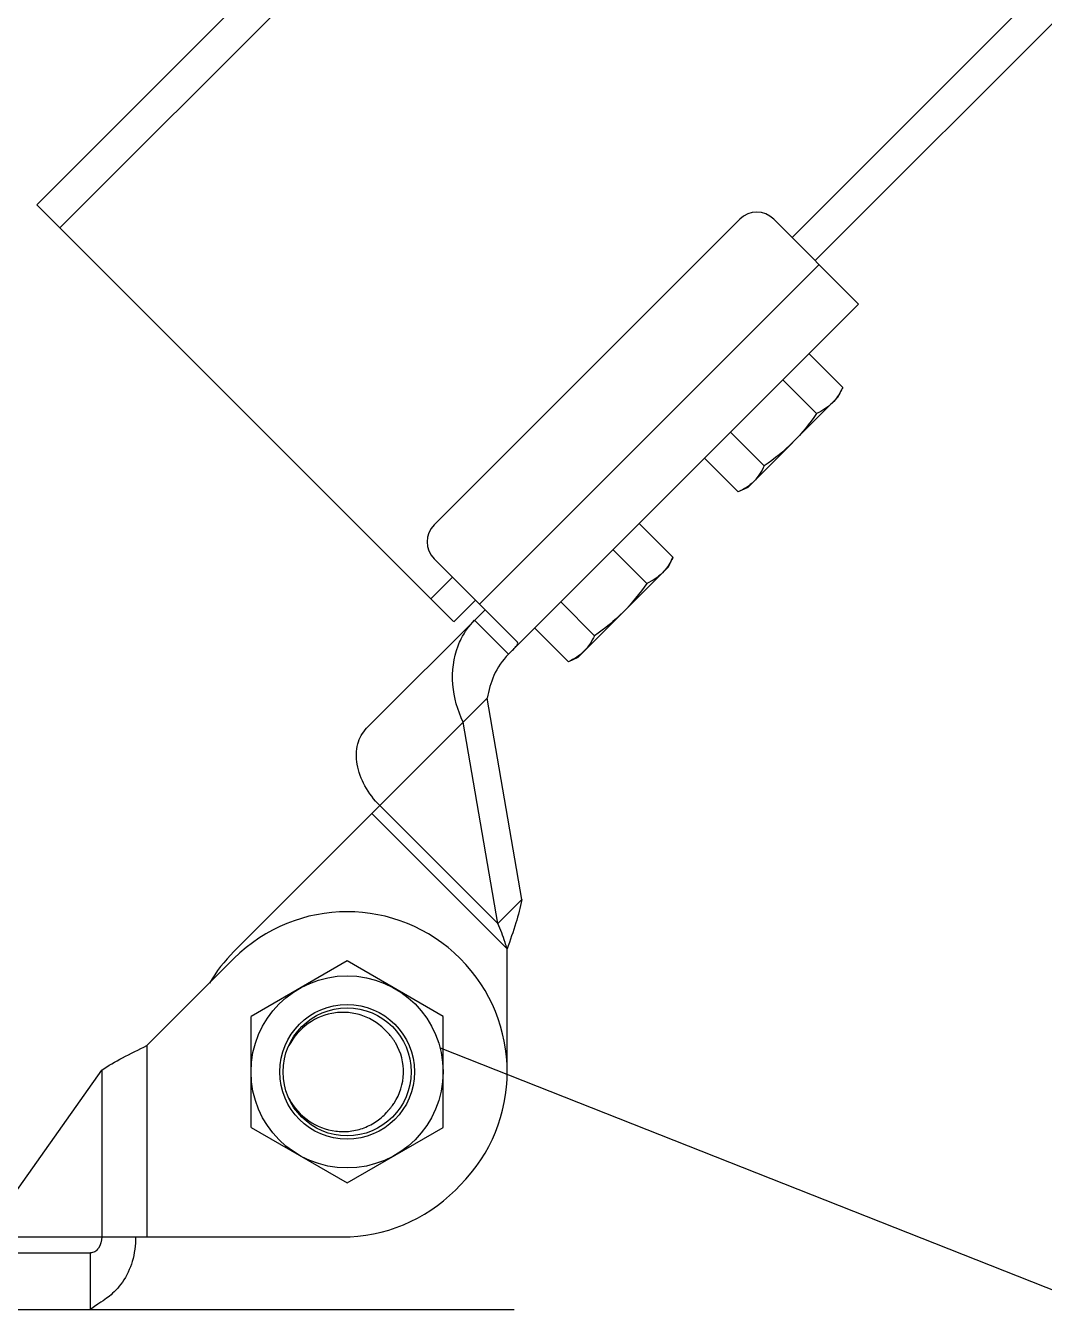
# Model space of a CAD drawing. Header units: millimetres. Extents: x -633009578 to 5705885, y -633235091 to 2571734.
# Drawn here: x 2467924 to 2468620, y 2001047 to 2001924 of the extents above; entities that cross this region are included whole.
import ezdxf

# ---------------------------------------------------------------- set-up
doc = ezdxf.new("R2010")
doc.units = ezdxf.units.MM
doc.header["$LTSCALE"] = 1000
doc.header["$MEASUREMENT"] = 0
doc.layers.get('0').update_dxf_attribs({"color": 9})
doc.layers.add('E-WIRE-系统', color=3, linetype='Continuous')
doc.styles.get("Standard").update_dxf_attribs({"font": 'simhei.ttf', "bigfont": 'hztxt.shx'})
doc.styles.add('TSSD_Dimension', font='simhei.ttf', dxfattribs={"width": 0.707, "bigfont": 'hztxt.shx'})
doc.dimstyles.get("Standard").update_dxf_attribs({"dimtxt": 0.18, "dimasz": 0.18, "dimexe": 0.18, "dimexo": 0.0625, "dimgap": 0.09, "dimtad": 0, "dimtih": 1, "dimtoh": 1, "dimdec": 4, "dimzin": 0, "dimdsep": 46, "dimtxsty": 'Standard', "dimcen": 0.09, "dimadec": 0, "dimazin": 0, "dimtfac": 1, "dimtdec": 4, "dimtofl": 0, "dimtmove": 0, "dimatfit": 3, "dimfxl": 1, "dimtolj": 1, "dimtzin": 0, "dimarcsym": 0})

# ---------------------------------------------------------------- blocks, each defined once
blk = doc.blocks.new('G$CF4FACE3C')
at = {"layer": 'E-WIRE-系统'}
for p, q in [((2537.9, 4817.13), (4719.62, 6998.85)), ((2552.21, 4802.81), (4733.94, 6984.54)), ((3004.47, 4796.92), (4963.01, 6755.46)), ((4977.33, 6741.15), (3018.79, 4782.61)), ((2795.36, 4559.66), (2537.9, 4817.13)), ((2972.21, 4808.21), (2783.38, 4619.37)), ((3045.64, 4755.75), (2993.19, 4808.21)), ((3021.17, 4780.23), (2811.35, 4570.42)), ((2829.35, 4539.45), (3045.64, 4755.75)), ((3015, 4725.11), (3035.81, 4704.31)), ((2998.85, 4708.96), (3019.66, 4688.15)), ((3033.06, 4698.4), (3035.81, 4704.31)), ((3033.06, 4698.4), (2977.11, 4642.45)), ((2966.55, 4676.66), (2987.35, 4655.85)), ((2950.4, 4660.51), (2971.2, 4639.7)), ((2977.11, 4642.45), (2971.2, 4639.7)), ((2910.1, 4620.2), (2930.9, 4599.4)), ((2893.95, 4604.05), (2914.75, 4583.25)), ((2928.15, 4593.5), (2930.9, 4599.4)), ((2834.82, 4546.95), (2783.38, 4598.39)), ((2928.15, 4593.5), (2872.2, 4537.55)), ((2781.28, 4573.74), (2794.66, 4587.11)), ((2795.6, 4559.42), (2808.98, 4572.79)), ((2808.98, 4572.79), (2795.6, 4559.42)), ((2861.64, 4571.75), (2882.45, 4550.94)), ((2814.85, 4566.92), (2741.67, 4493.74)), ((2829.35, 4539.45), (2808.36, 4560.43)), ((2845.49, 4555.6), (2866.3, 4534.79)), ((2872.2, 4537.55), (2866.3, 4534.79)), ((2816.21, 4512.33), (2659.66, 4355.78)), ((2837.54, 4387.97), (2816.21, 4512.33)), ((2822.71, 4373.14), (2801.37, 4497.49)), ((2828.5, 4357.45), (2744.92, 4441.04)), ((2749.86, 4445.98), (2822.71, 4373.14)), ((2837.54, 4387.97), (2822.71, 4373.14)), ((2828.5, 4281.52), (2828.5, 4357.45)), ((2605.96, 4297.75), (2659.66, 4351.45)), ((2729.6, 4350.04), (2670.25, 4315.77)), ((2788.94, 4315.77), (2729.6, 4350.04)), ((2670.25, 4247.25), (2670.25, 4315.77)), ((2788.94, 4247.25), (2788.94, 4315.77)), ((2605.96, 4297.75), (2605.96, 4179.55)), ((2505.14, 4179.55), (2577.99, 4282.57)), ((2577.99, 4282.57), (2577.99, 4179.55)), ((2754.15, 4256.76), (2754.11, 4256.72)), ((2754.93, 4257.55), (2754.97, 4257.6)), ((2670.25, 4247.25), (2729.6, 4212.99)), ((2729.6, 4212.99), (2788.94, 4247.25)), ((2799.54, 4211.57), (2796.48, 4208.52)), ((2505.14, 4179.55), (2726.54, 4179.55)), ((2231.8, 4169.66), (2571, 4169.66)), ((2571, 4134.84), (2571, 4169.66)), ((-1893.93, 4134.84), (2832.91, 4134.84))]:
    blk.add_line(p, q, dxfattribs=at)
for radius in [59.34, 41.63, 39.56]:
    blk.add_circle((2729.6, 4281.51), radius, dxfattribs=at)
for centre, radius, start, end in [((2982.7, 4797.71), 14.84, 45, 135), ((2793.87, 4608.88), 14.84, 135, 225), ((2729.6, 4281.51), 98.91, 315, 135), ((2729.59, 4285.84), 98.91, 135, 149.29399), ((2729.62, 4281.53), 34.83, 43.78883, 46.69256), ((2729.65, 4281.57), 34.78, 44.23213, 46.6927), ((2729.58, 4281.5), 34.89, 43.51135, 44.23308), ((2729.56, 4281.48), 34.92, 42.69503, 43.78973), ((2729.55, 4281.47), 34.92, 42.70337, 43.51134), ((2729.55, 4281.47), 34.93, 40.15789, 42.69509), ((2729.62, 4281.52), 34.84, 37.14543, 40.15819), ((2729.6, 4281.51), 34.86, 33.67355, 37.14337), ((2729.59, 4281.51), 34.87, 30.4458, 33.67361), ((2729.6, 4281.51), 34.87, 326.48488, 30.44483), ((2728.38, 4283.56), 39.35, 207.31446, 208.94712), ((2729.68, 4281.44), 34.76, 316.69418, 317.60616), ((2729.58, 4281.52), 34.88, 317.60725, 320.59802), ((2729.56, 4281.54), 34.91, 320.59662, 326.09946), ((2729.66, 4281.47), 34.8, 326.10333, 326.4834), ((2729.56, 4281.56), 34.93, 312.15432, 313.71863), ((2729.59, 4281.52), 34.87, 313.71875, 314.6641), ((2729.66, 4281.45), 34.78, 314.75296, 316.37328), ((2728.16, 4279.61), 34.69, 319.99489, 320.50792), ((2729.72, 4281.39), 34.69, 316.37381, 316.69398), ((2726.54, 4278.46), 98.91, 270, 315)]:
    blk.add_arc(centre, radius, start, end, dxfattribs=at)
for points, knots in [([(3035.81, 4704.31), (3035.58, 4703.81), (3034.64, 4701.87), (3033.55, 4700), (3032.64, 4698.68)], [0, 0, 0, 0, 0.253346, 1, 1, 1, 1]), ([(3029.31, 4694.66), (3027.95, 4693.3), (3024.89, 4690.84), (3021.44, 4688.99), (3019.66, 4688.15)], [0, 0, 0, 0, 0.493589, 1, 1, 1, 1]), ([(2987.35, 4655.85), (2986.52, 4654.06), (2984.67, 4650.62), (2982.21, 4647.56), (2980.85, 4646.2)], [0, 0, 0, 0, 0.506411, 1, 1, 1, 1]), ([(2980.85, 4646.2), (2979.49, 4644.84), (2976.43, 4642.39), (2972.99, 4640.53), (2971.2, 4639.7)], [0, 0, 0, 0, 0.493589, 1, 1, 1, 1]), ([(2930.9, 4599.4), (2930.67, 4598.9), (2929.73, 4596.97), (2928.64, 4595.1), (2927.73, 4593.77)], [0, 0, 0, 0, 0.253346, 1, 1, 1, 1]), ([(2924.4, 4589.75), (2923.04, 4588.39), (2919.98, 4585.93), (2916.54, 4584.08), (2914.75, 4583.25)], [0, 0, 0, 0, 0.493589, 1, 1, 1, 1]), ([(2798.21, 4544.74), (2798.78, 4546.22), (2801.33, 4551.94), (2805.06, 4557.13), (2808.36, 4560.43)], [0, 0, 0, 0, 0.252907, 1, 1, 1, 1]), ([(2801.37, 4497.49), (2797.84, 4504.75), (2793.32, 4520.62), (2795.31, 4537.24), (2798.21, 4544.74)], [0, 0, 0, 0, 0.500769, 1, 1, 1, 1]), ([(2829.35, 4539.45), (2830.19, 4540.3), (2831.81, 4541.93), (2833.72, 4543.88), (2835.5, 4546.27), (2834.82, 4546.95)], [0, 0, 0, 0, 0.378665, 0.693291, 1, 1, 1, 1]), ([(2882.45, 4550.94), (2881.61, 4549.16), (2879.76, 4545.72), (2877.31, 4542.65), (2875.95, 4541.29)], [0, 0, 0, 0, 0.506411, 1, 1, 1, 1]), ([(2829.35, 4539.45), (2825.59, 4535.69), (2819.71, 4527.06), (2816.98, 4517.13), (2816.21, 4512.33)], [0, 0, 0, 0, 0.522516, 1, 1, 1, 1]), ([(2875.95, 4541.29), (2874.59, 4539.93), (2871.52, 4537.48), (2868.08, 4535.63), (2866.3, 4534.79)], [0, 0, 0, 0, 0.493589, 1, 1, 1, 1]), ([(2749.86, 4445.98), (2746.26, 4449.59), (2740.21, 4457.52), (2735.19, 4470.82), (2735.12, 4483.79), (2739.05, 4491.12), (2741.67, 4493.74)], [0, 0, 0, 0, 0.287971, 0.555344, 0.790532, 1, 1, 1, 1]), ([(2837.54, 4387.97), (2836.65, 4383.08), (2833.78, 4372.83), (2830.33, 4362.79), (2828.5, 4357.45)], [0, 0, 0, 0, 0.468219, 1, 1, 1, 1]), ([(2828.5, 4357.45), (2828.06, 4358.81), (2826.35, 4364.11), (2824.47, 4369.38), (2822.71, 4373.14)], [0, 0, 0, 0, 0.254643, 1, 1, 1, 1]), ([(2753.51, 4306.88), (2751.45, 4309.11), (2746.72, 4313.05), (2738.37, 4316.93), (2729.31, 4318.59), (2717.13, 4317.77), (2702.85, 4311.17), (2695.17, 4301.2), (2692.67, 4295.71)], [0, 0, 0, 0, 0.125414, 0.250833, 0.376265, 0.501706, 0.750785, 1, 1, 1, 1]), ([(2577.99, 4282.57), (2582.08, 4285.39), (2591.36, 4290.62), (2600.89, 4295.28), (2605.96, 4297.75)], [0, 0, 0, 0, 0.468219, 1, 1, 1, 1]), ([(2693.95, 4264.52), (2696.82, 4259.32), (2705.08, 4250.1), (2719.53, 4244.57), (2731.56, 4244.51), (2740.36, 4246.66), (2748.35, 4250.92), (2752.81, 4255.02), (2754.73, 4257.31)], [0, 0, 0, 0, 0.249273, 0.49841, 0.623846, 0.749245, 0.874621, 1, 1, 1, 1]), ([(2598.97, 4179.55), (2598.97, 4174.45), (2597.64, 4164.56), (2591.78, 4151.61), (2582.67, 4142.39), (2578.47, 4139.99), (2571, 4134.84)], [0, 0, 0, 0, 0.287969, 0.555344, 0.790533, 1, 1, 1, 1]), ([(2577.99, 4179.55), (2577.99, 4177.12), (2577.09, 4173.47), (2573.91, 4170.26), (2571.92, 4169.66), (2571, 4169.66)], [0, 0, 0, 0, 0.552514, 0.789178, 1, 1, 1, 1])]:
    blk.add_open_spline(points, degree=3, knots=knots, dxfattribs=at)
for points in [[(3032.64, 4698.68), (3031.65, 4697.24), (3030.54, 4695.89), (3029.31, 4694.66)], [(3019.66, 4688.15), (3015.3, 4681.86), (3010.49, 4675.84), (3005.08, 4670.43)], [(3005.08, 4670.43), (2999.67, 4665.02), (2993.64, 4660.21), (2987.35, 4655.85)], [(2927.73, 4593.77), (2926.75, 4592.34), (2925.63, 4590.98), (2924.4, 4589.75)], [(2914.75, 4583.25), (2910.4, 4576.96), (2905.58, 4570.93), (2900.17, 4565.52)], [(2900.17, 4565.52), (2894.76, 4560.11), (2888.74, 4555.3), (2882.45, 4550.94)]]:
    blk.add_open_spline(points, degree=3, dxfattribs=at)
blk.add_leader([(2787.03, 4296.46), (3588.2, 3979.88)], dimstyle='Standard', override={"dimgap": 0.09, "dimtad": 0, "dimtxsty": 'TSSD_Dimension'}, dxfattribs=at)

msp = doc.modelspace()

# ---------------------------------------------------------------- block references
at = {"xscale": 1.10592, "yscale": 1.10592, "zscale": 1.10592}
msp.add_blockref('G$CF4FACE3C', (2465124.5, 1996473.94, -46.08), dxfattribs=at)

doc.saveas('drawing.dxf')
